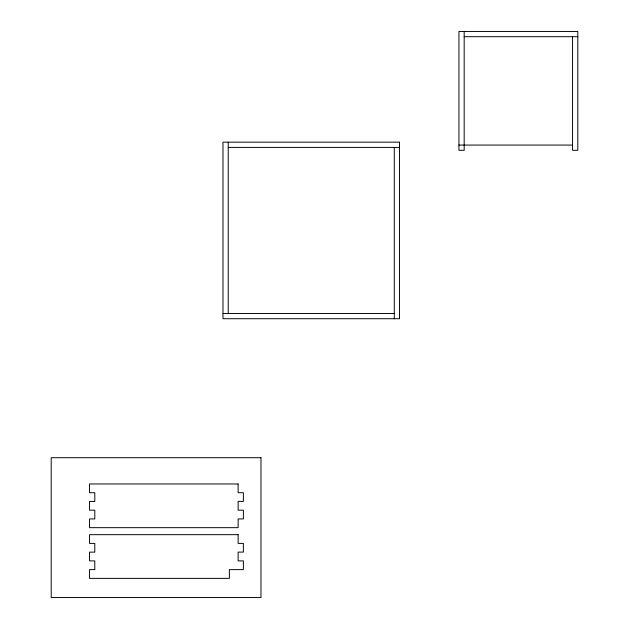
<?xml version="1.0" encoding="UTF-8"?>
<svg xmlns="http://www.w3.org/2000/svg" width="629" height="629" viewBox="0 0 629 629"><rect width="100%" height="100%" fill="white"/><g stroke="black" fill="none" stroke-linecap="round" stroke-linejoin="round"><path stroke-width="0.94" d="M464.178 36.694L577.799 36.694M458.934 145.071L572.555 145.071M228.225 147.414L399.533 147.414M222.981 313.478L394.289 313.478M572.555 36.694L572.555 150.315L577.799 150.315L577.799 31.45L458.934 31.45L458.934 150.315L464.178 150.315L464.178 31.45M394.289 147.414L394.289 318.722M228.225 142.17L228.225 313.478M399.533 142.17L222.981 142.17L222.981 318.722L399.533 318.722L399.533 142.17M260.972 457.708L51.201 457.708L51.201 597.55L260.972 597.55L260.972 457.708M238.132 483.968L89.546 483.968L89.546 492.711L94.79 492.711L94.79 501.447L89.546 501.447L89.546 510.19L94.79 510.19L94.79 518.933L89.546 518.933L89.546 527.668L238.132 527.668L238.132 518.933L243.376 518.933L243.376 510.19L238.132 510.19L238.132 501.399L243.376 501.399L243.376 492.711L238.132 492.711L238.132 483.968M238.132 534.666L89.546 534.666L89.546 543.401L94.79 543.401L94.79 552.144L89.546 552.144L89.546 560.887L94.79 560.887L94.79 569.622L89.546 569.622L89.546 578.365L229.388 578.365L229.388 569.622L243.376 569.622L243.376 560.887L238.132 560.887L238.132 552.097L243.376 552.097L243.376 543.401L238.132 543.401L238.132 534.666"/></g></svg>
